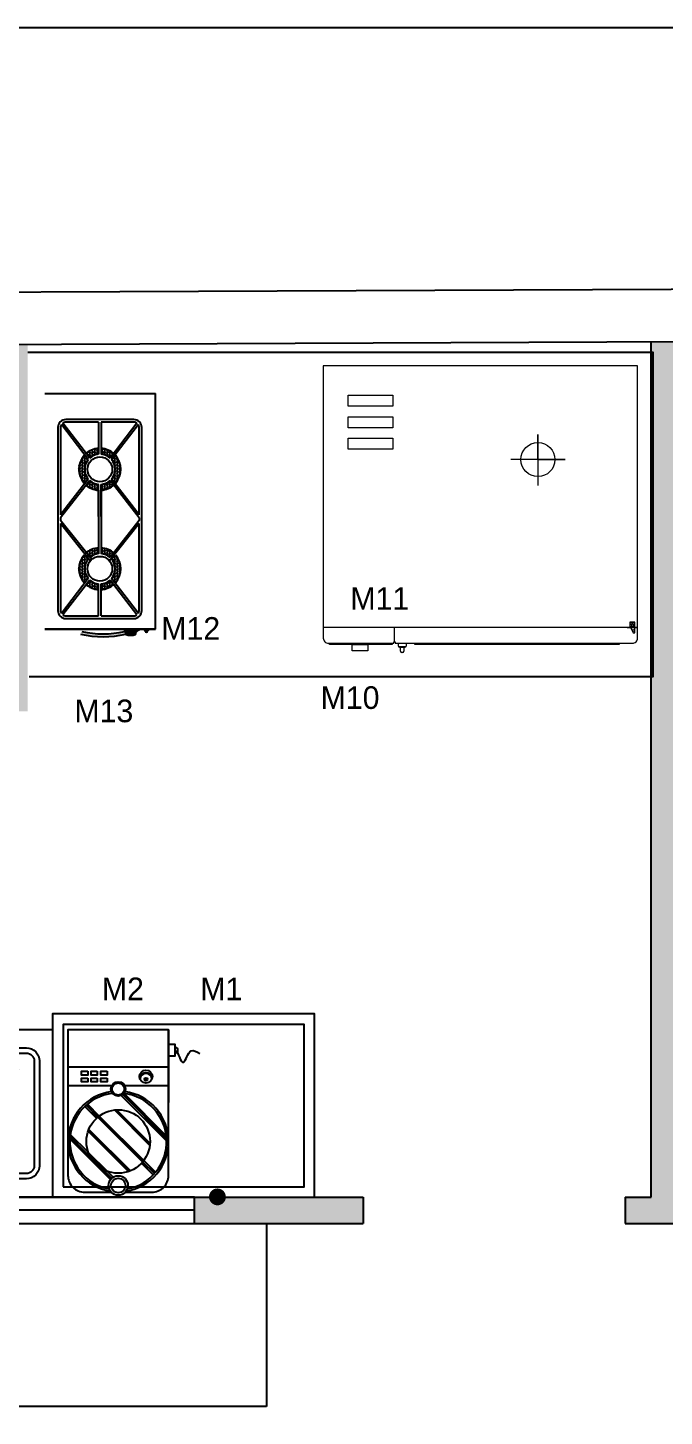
# Model space of a CAD drawing. Header units: millimetres. Extents: x -3164 to 12587, y -18082 to -16228.
# Drawn here: x -2011 to -1768, y -16958 to -16427 of the extents above; entities that cross this region are included whole.
import ezdxf
from ezdxf.enums import TextEntityAlignment as Align

# ---------------------------------------------------------------- set-up
doc = ezdxf.new("R2010")
doc.units = ezdxf.units.MM
doc.layers.add('rmz-elk.', color=40, linetype='Continuous', lineweight=20)
doc.styles.add('TAKSİM', font='GOTHIC.TTF', dxfattribs={"height": 20})
pattern_1 = [(180, (2767.1381, 5097.11667), (-7e-17, -0.549926), [0.3175, -0.635]), (300, (2767.1381, 5097.11667), (0.47624989, 0.274963), [0.3175, -0.635]), (240, (2766.8206, 5097.11667), (0.47624989, -0.274963), [0.3175, -0.635])]
pattern_2 = [(180, (2767.1381, 5059.11667), (-7e-17, -0.549926), [0.3175, -0.635]), (300, (2767.1381, 5059.11667), (0.47624989, 0.274963), [0.3175, -0.635]), (240, (2766.8206, 5059.11667), (0.47624989, -0.274963), [0.3175, -0.635])]

# ---------------------------------------------------------------- blocks, each defined once
blk = doc.blocks.new('Y45Y45Y')
at = {"color": 7, "lineweight": 0}
blk.add_lwpolyline([(-1985.33, -3871.68), (-1894.83, -3871.68, 0.414214), (-1892.83, -3869.68), (-1892.83, -3765.68), (-2012.83, -3765.68), (-2012.83, -3869.68, 0.414214), (-2010.83, -3871.68), (-1985.83, -3871.68)], format="xyb", dxfattribs=at)
for points in [[(-2003.31, -3776.97), (-1986.31, -3776.97), (-1986.31, -3781.17), (-2003.31, -3781.17)], [(-2003.31, -3785.15), (-1986.31, -3785.15), (-1986.31, -3789.35), (-2003.31, -3789.35)], [(-2003.31, -3793.33), (-1986.31, -3793.33), (-1986.31, -3797.53), (-2003.31, -3797.53)], [(-2001.84, -3872.18), (-1995.84, -3872.18), (-1995.84, -3874.56), (-2001.84, -3874.56)], [(-1983.67, -3873.1), (-1981.71, -3873.1), (-1981.71, -3873.29), (-1983.67, -3873.29)]]:
    blk.add_lwpolyline(points, close=True, dxfattribs=at)
for points in [[(-1930.88, -3801.52), (-1930.88, -3791.88), (-1930.88, -3811.46)], [(-1930.73, -3801.52), (-1920.51, -3801.52), (-1941.26, -3801.52)], [(-1892.83, -3865.68), (-2012.83, -3865.68)], [(-1985.58, -3871.18), (-1985.58, -3865.68)], [(-1896.8, -3865.68), (-1896.8, -3865.68), (-1892.83, -3865.68)], [(-1894.51, -3867.68), (-1893.83, -3867.68), (-1893.83, -3863.68), (-1895.83, -3863.68), (-1895.83, -3865.08)], [(-1895.83, -3865.08), (-1894.51, -3867.68)], [(-2010.83, -3871.68), (-1985.83, -3871.68), (-1985.83, -3871.18), (-1985.33, -3871.18), (-1985.33, -3871.68)], [(-1986.51, -3871.68), (-1986.51, -3872.18), (-2010.51, -3872.18), (-2010.51, -3871.68)], [(-1984.17, -3872.85), (-1984.17, -3871.68), (-1981.22, -3871.68), (-1981.22, -3872.85)], [(-1981.47, -3873.1), (-1983.92, -3873.1)], [(-1983.38, -3874.76), (-1983.38, -3873.1), (-1982.01, -3873.1), (-1982.01, -3874.76)], [(-1982.51, -3875.26), (-1982.88, -3875.26)]]:
    blk.add_lwpolyline(points, dxfattribs=at)
at = {"color": 4, "lineweight": 0}
blk.add_lwpolyline([(-1899.83, -3871.68), (-1899.83, -3871.68), (-1899.83, -3872.18), (-1977.83, -3872.18), (-1977.83, -3871.68)], dxfattribs=at)
at = {"color": 7, "lineweight": 0}
for centre, radius in [((-1930.88, -3801.52), 6.5), ((-1895.32, -3864.19), 0.38), ((-1894.81, -3865.08), 0.38), ((-1894.35, -3864.19), 0.38), ((-1894.35, -3866.83), 0.38)]:
    blk.add_circle(centre, radius, dxfattribs=at)
for centre, radius, start, end in [((-1983.92, -3872.85), 0.25, 180, 270), ((-1982.88, -3874.76), 0.5, 180, 270), ((-1982.51, -3874.76), 0.5, 270, 0), ((-1981.47, -3872.85), 0.25, 270, 0)]:
    blk.add_arc(centre, radius, start, end, dxfattribs=at)
blk = doc.blocks.new('A$C60AE6CCA')
at = {"color": 7, "lineweight": 0}
blk.add_blockref('Y45Y45Y', (2012.83, 3875.26), dxfattribs=at)
blk = doc.blocks.new('SDFSDFSDF')
h = blk.add_hatch()
h.set_pattern_fill('NET3', scale=0.3, style=0)
h.paths.add_polyline_path([(1571.32, 2188.7, 1), (1575.32, 2188.7, 1)])
h.paths.add_polyline_path([(1573.87, 2188.7, -1), (1572.76, 2188.7, -1)], flags=16)
h.paths.add_polyline_path([(1573.62, 2188.7, 1), (1573.01, 2188.7, 1)], flags=0)
at = {"color": 7}
for points in [[(1536.32, 2146.7), (1576.32, 2146.7, 0.414214), (1581.32, 2151.7), (1581.32, 2191.7, 0.414214), (1576.32, 2196.7), (1536.32, 2196.7, 0.414214), (1531.32, 2191.7), (1531.32, 2151.7, 0.414214)], [(1536.32, 2148.7), (1576.32, 2148.7, 0.414214), (1579.32, 2151.7), (1579.32, 2191.7, 0.414214), (1576.32, 2194.7), (1536.32, 2194.7, 0.414214), (1533.32, 2191.7), (1533.32, 2151.7, 0.414214)]]:
    blk.add_lwpolyline(points, format="xyb", close=True, dxfattribs=at)
for points in [[(1569.32, 2188.7), (1539.32, 2188.7)], [(1539.32, 2154.7), (1570.49, 2185.87)], [(1573.32, 2184.7), (1573.32, 2154.7)]]:
    blk.add_lwpolyline(points, dxfattribs=at)
for radius in [3, 2.28, 2, 0.553, 0.304]:
    blk.add_circle((1573.32, 2188.7), radius, dxfattribs=at)
blk = doc.blocks.new('5555')
h = blk.add_hatch()
h.set_pattern_fill('HEX', scale=0.1, angle=180, style=0)
h.set_pattern_definition(pattern_1)
h.paths.add_polyline_path([(1492.93, 3755.19), (1494.53, 3753.66, -0.16309), (1497.91, 3755.12), (1497.91, 3757.34, 0.174349)])
h = blk.add_hatch()
h.set_pattern_fill('HEX', scale=0.1, angle=180, style=0)
h.set_pattern_definition(pattern_1)
h.paths.add_polyline_path([(1498.91, 3755.12, -0.16309), (1502.28, 3753.66), (1503.88, 3755.19, 0.174349), (1498.91, 3757.34)])
h = blk.add_hatch()
h.set_pattern_fill('HEX', scale=0.1, angle=180, style=0)
h.set_pattern_definition(pattern_1)
h.paths.add_polyline_path([(1492.36, 3744.12), (1493.95, 3745.65, -0.361583), (1493.95, 3753.06), (1492.36, 3754.59, 0.37286)])
h = blk.add_hatch()
h.set_pattern_fill('HEX', scale=0.1, angle=180, style=0)
h.set_pattern_definition(pattern_1)
h.paths.add_polyline_path([(1502.86, 3745.65), (1504.45, 3744.12, 0.37286), (1504.45, 3754.59), (1502.86, 3753.06, -0.361583)])
h = blk.add_hatch()
h.set_pattern_fill('HEX', scale=0.1, angle=180, style=0)
h.set_pattern_definition(pattern_1)
h.paths.add_polyline_path([(1497.91, 3741.37), (1497.91, 3743.59, -0.16309), (1494.53, 3745.05), (1492.93, 3743.52, 0.174349)])
h = blk.add_hatch()
h.set_pattern_fill('HEX', scale=0.1, angle=180, style=0)
h.set_pattern_definition(pattern_1)
h.paths.add_polyline_path([(1498.91, 3741.37, 0.174349), (1503.88, 3743.52), (1502.28, 3745.05, -0.16309), (1498.91, 3743.59)])
h = blk.add_hatch()
h.set_pattern_fill('HEX', scale=0.1, angle=180, style=0)
h.set_pattern_definition(pattern_2)
h.paths.add_polyline_path([(1492.93, 3717.19), (1494.53, 3715.66, -0.16309), (1497.91, 3717.12), (1497.91, 3719.34, 0.174349)])
h = blk.add_hatch()
h.set_pattern_fill('HEX', scale=0.1, angle=180, style=0)
h.set_pattern_definition(pattern_2)
h.paths.add_polyline_path([(1498.91, 3717.12, -0.16309), (1502.28, 3715.66), (1503.88, 3717.19, 0.174349), (1498.91, 3719.34)])
h = blk.add_hatch()
h.set_pattern_fill('HEX', scale=0.1, angle=180, style=0)
h.set_pattern_definition(pattern_2)
h.paths.add_polyline_path([(1492.36, 3706.12), (1493.95, 3707.65, -0.361583), (1493.95, 3715.06), (1492.36, 3716.59, 0.37286)])
h = blk.add_hatch()
h.set_pattern_fill('HEX', scale=0.1, angle=180, style=0)
h.set_pattern_definition(pattern_2)
h.paths.add_polyline_path([(1502.86, 3707.65), (1504.45, 3706.12, 0.37286), (1504.45, 3716.59), (1502.86, 3715.06, -0.361583)])
h = blk.add_hatch()
h.set_pattern_fill('HEX', scale=0.1, angle=180, style=0)
h.set_pattern_definition(pattern_2)
h.paths.add_polyline_path([(1497.91, 3703.37), (1497.91, 3705.59, -0.16309), (1494.53, 3707.05), (1492.93, 3705.52, 0.174349)])
h = blk.add_hatch()
h.set_pattern_fill('HEX', scale=0.1, angle=180, style=0)
h.set_pattern_definition(pattern_2)
h.paths.add_polyline_path([(1498.91, 3703.37, 0.174349), (1503.88, 3705.52), (1502.28, 3707.05, -0.16309), (1498.91, 3705.59)])
at = {"color": 7}
blk.add_lwpolyline([(1511.41, 3768.35), (1485.41, 3768.35, 0.414214), (1482.41, 3765.35), (1482.41, 3695.35, 0.414214), (1485.41, 3692.35), (1511.41, 3692.35, 0.414214), (1514.41, 3695.35), (1514.41, 3765.35, 0.414214)], format="xyb", close=True, dxfattribs=at)
for points in [[(1483.71, 3766.41, 0.139987), (1483.41, 3765.35), (1483.41, 3732.01)], [(1497.91, 3767.35), (1485.41, 3767.35, 0.149996), (1484.28, 3767.01)], [(1512.53, 3767.01, 0.149996), (1511.41, 3767.35), (1498.91, 3767.35)], [(1513.41, 3732.01), (1513.41, 3765.35, 0.139987), (1513.1, 3766.41, 0.139987)], [(1483.41, 3728.7), (1483.41, 3695.35, 0.139987), (1483.71, 3694.3)], [(1513.1, 3694.3, 0.139987), (1513.41, 3695.35), (1513.41, 3728.7)], [(1484.28, 3693.7, 0.149996), (1485.41, 3693.35), (1497.91, 3693.35)], [(1498.91, 3693.35), (1511.41, 3693.35, 0.149996), (1512.53, 3693.7, 0.149996)]]:
    blk.add_lwpolyline(points, format="xyb", dxfattribs=at)
for points in [[(1483.71, 3766.41), (1493.95, 3753.06)], [(1484.28, 3767.01), (1494.53, 3753.66)], [(1497.91, 3767.35), (1497.91, 3755.12)], [(1498.91, 3767.35), (1498.91, 3755.12)], [(1502.28, 3753.66), (1512.53, 3767.01)], [(1502.86, 3753.06), (1513.1, 3766.41)], [(1483.41, 3732.01), (1494.71, 3746.38)], [(1483.41, 3730.85), (1494.53, 3745.05)], [(1501.52, 3745.78), (1513.41, 3730.85)], [(1502.1, 3746.38), (1513.41, 3732.01)], [(1497.91, 3719.34), (1497.91, 3743.59)], [(1498.91, 3719.34), (1498.91, 3743.59)], [(1483.41, 3729.85), (1483.41, 3730.85)], [(1483.41, 3729.85), (1494.53, 3715.66)], [(1497.91, 3729.35), (1497.91, 3717.12)], [(1498.91, 3729.35), (1498.91, 3717.12)], [(1502.28, 3715.66), (1513.41, 3729.85)], [(1513.41, 3729.85), (1513.41, 3730.85)], [(1483.41, 3728.7), (1493.95, 3715.06)], [(1502.86, 3715.06), (1513.41, 3728.7)], [(1483.71, 3694.3), (1493.95, 3707.65)], [(1502.86, 3707.65), (1513.1, 3694.3)], [(1484.28, 3693.7), (1494.53, 3707.05)], [(1497.91, 3693.35), (1497.91, 3705.59)], [(1498.91, 3693.35), (1498.91, 3705.59)], [(1502.28, 3707.05), (1512.53, 3693.7)]]:
    blk.add_lwpolyline(points, dxfattribs=at)
for centre in [(1498.41, 3749.35), (1498.41, 3711.35)]:
    blk.add_circle(centre, 4.74, dxfattribs=at)
for centre, radius, start, end in [((1498.41, 3749.35), 8, 93.5833, 133.1435), ((1498.41, 3749.35), 8, 46.8565, 86.4167), ((1498.41, 3749.35), 8, 139.1031, 220.8969), ((1498.41, 3749.35), 5.79, 140.2417, 219.7583), ((1498.41, 3749.35), 5.79, 94.9536, 132.0049), ((1498.41, 3749.35), 5.79, 47.9951, 85.0464), ((1498.41, 3749.35), 5.79, 320.2417, 39.7583), ((1498.41, 3749.35), 8, 319.1031, 40.8969), ((1498.41, 3749.35), 5.79, 227.9951, 265.0464), ((1498.41, 3749.35), 5.79, 274.9536, 312.0049), ((1498.41, 3749.35), 8, 226.8565, 266.4167), ((1498.41, 3749.35), 8, 273.5833, 313.1435), ((1498.41, 3711.35), 8, 93.5833, 133.5232), ((1498.41, 3711.35), 8, 93.5833, 133.1435), ((1498.41, 3711.35), 8, 46.4768, 86.4167), ((1498.41, 3711.35), 8, 46.8565, 86.4167), ((1498.41, 3711.35), 8, 139.1031, 220.8969), ((1498.41, 3711.35), 8, 139.5031, 220.4849), ((1498.41, 3711.35), 5.79, 140.2417, 219.7583), ((1498.41, 3711.35), 5.79, 94.9536, 132.0049), ((1498.41, 3711.35), 5.79, 47.9951, 85.0464), ((1498.41, 3711.35), 5.79, 320.2417, 39.7583), ((1498.41, 3711.35), 8, 319.1031, 40.8969), ((1498.41, 3711.35), 8, 319.5151, 40.4969), ((1498.41, 3711.35), 8, 226.4434, 266.4167), ((1498.41, 3711.35), 8, 226.8565, 266.4167), ((1498.41, 3711.35), 5.79, 227.9951, 265.0464), ((1498.41, 3711.35), 5.79, 274.9536, 312.0049), ((1498.41, 3711.35), 8, 273.5833, 313.5566), ((1498.41, 3711.35), 8, 273.5833, 313.1435)]:
    blk.add_arc(centre, radius, start, end, dxfattribs=at)
blk = doc.blocks.new('rrrrrr')
h = blk.add_hatch()
h.set_pattern_fill('JIS_RC_10', scale=1.28, style=0)
h.set_pattern_definition([(45, (-974.141, -648.417), (-9.050967, 9.050967), []), (45, (-973.213, -648.417), (-9.050967, 9.050967), []), (45, (-972.285, -648.417), (-9.050967, 9.050967), [])])
h.paths.add_polyline_path([(3912.43, 2326.49, -0.230702), (3913.49, 2324.32, -0.230702), (3912.43, 2322.15, 0.857454), (3948.93, 2320.85, -0.526882), (3943.88, 2324.32, -0.526882), (3948.93, 2327.78, 0.857454)])
h.paths.add_polyline_path([(3942.93, 2324.32, -1), (3918.64, 2324.32, -1)], flags=16)
h = blk.add_hatch()
h.set_pattern_fill('JIS_RC_10', scale=0.64, style=0)
h.set_pattern_definition([(45, (-974.141, -648.4174), (-4.5254834, 4.5254834), []), (45, (-973.677, -648.4174), (-4.5254834, 4.5254834), []), (45, (-973.213, -648.4174), (-4.5254834, 4.5254834), [])])
h.paths.add_polyline_path([(3918.64, 2324.32, 1), (3942.93, 2324.32, 1)])
at = {"color": 7}
for points in [[(3893.77, 2343.52), (3898.03, 2343.52), (3898.03, 2346.05), (3893.77, 2346.05)], [(3915.89, 2343.52), (3888.07, 2343.52), (3888.07, 2343.52), (3915.89, 2343.52)], [(3903.98, 2320.12), (3905.48, 2320.12), (3905.48, 2317.74), (3903.98, 2317.74)], [(3906.55, 2320.12), (3908.05, 2320.12), (3908.05, 2317.74), (3906.55, 2317.74)], [(3903.98, 2316.34), (3905.48, 2316.34), (3905.48, 2313.96), (3903.98, 2313.96)], [(3903.98, 2312.68), (3905.48, 2312.68), (3905.48, 2310.3), (3903.98, 2310.3)], [(3906.55, 2316.34), (3908.05, 2316.34), (3908.05, 2313.96), (3906.55, 2313.96)], [(3906.55, 2312.68), (3908.05, 2312.68), (3908.05, 2310.3), (3906.55, 2310.3)]]:
    blk.add_lwpolyline(points, close=True, dxfattribs=at)
for points in [[(3943.75, 2343.52), (3888.07, 2343.52), (3888.07, 2305.12), (3943.75, 2305.12)], [(3902.3, 2305.12), (3902.3, 2343.52)], [(3950.15, 2327.01), (3950.15, 2337.12)], [(3950.15, 2311.52), (3950.15, 2321.63)]]:
    blk.add_lwpolyline(points, dxfattribs=at)
for points in [[(3950.15, 2327.01), (3950.15, 2337.12, 0.414214), (3943.75, 2343.52), (3909.49, 2343.52), (3909.49, 2326.78)], [(3909.49, 2321.86), (3909.49, 2305.12), (3943.75, 2305.12, 0.414214), (3950.15, 2311.52), (3950.15, 2321.63)]]:
    blk.add_lwpolyline(points, format="xyb", dxfattribs=at)
for centre, radius in [((3906.02, 2334.92), 2.49), ((3906.99, 2334.92), 0.574), ((3906.99, 2334.92), 0.419), ((3930.78, 2324.32), 12.14), ((3910.73, 2324.32), 2.76), ((3910.73, 2324.32), 2.32), ((3947.59, 2324.32), 3.72), ((3947.59, 2324.32), 2.76)]:
    blk.add_circle(centre, radius, dxfattribs=at)
for centre, radius, start, end in [((3895.9, 2346.05), 1.05, 0, 180), ((3930.78, 2324.32), 19.2, 9.0853, 172.3387), ((3930.78, 2324.32), 18.48, 10.8088, 173.2551), ((3907.04, 2334.92), 2.49, 101.8324, 258.1676), ((3907.04, 2334.92), 2.29, 90.8855, 269.1145), ((3930.78, 2324.32), 19.2, 187.6613, 350.9147), ((3930.78, 2324.32), 18.48, 186.7449, 349.1912)]:
    blk.add_arc(centre, radius, start, end, dxfattribs=at)
blk.add_spline([(3895.91, 2346.55), (3900.5, 2349.36), (3896.18, 2352.13), (3897.18, 2355.52)], degree=3, dxfattribs=at)
blk = doc.blocks.new('SEBZE PARÇALAMA SET ÜSTÜ')
at = {"color": 7}
blk.add_blockref('rrrrrr', (-3888.07, -2305.12), dxfattribs=at)

msp = doc.modelspace()

# ---------------------------------------------------------------- hatches: boundary and pattern name
h = msp.add_hatch(color=256)
h.dxf.hatch_style = 1
h.paths.add_polyline_path([(-1772.47, -16873.85), (-1782.47, -16873.85), (-1782.47, -16883.85), (-1772.47, -16883.85), (-1762.47, -16883.85), (-1692.47, -16883.85), (-1692.47, -16873.85), (-1762.47, -16873.85), (-1762.47, -16748.85), (-1661.54, -16748.85), (-1661.54, -16699.21), (-1671.54, -16699.21), (-1671.54, -16738.85), (-1762.47, -16738.85), (-1762.47, -16547.11), (-1772.47, -16547.16)])
h.paths.add_polyline_path([(-1946.85, -16883.85), (-1882.47, -16883.85), (-1882.47, -16873.85), (-1946.85, -16873.85)])
h.paths.add_polyline_path([(-2024.54, -16688.21), (-2010.54, -16688.21), (-2010.54, -16548.17), (-2024.54, -16548.23)])
h.paths.add_polyline_path([(-2382.47, -16933.85), (-2457.47, -16933.85), (-2457.47, -16943.85), (-2372.47, -16943.85), (-2372.47, -16883.85), (-2246.85, -16883.85), (-2246.85, -16873.85), (-2372.47, -16873.85), (-2372.47, -16549.7), (-2382.47, -16549.75)])
h.paths.add_polyline_path([(-2569.47, -16976.69), (-2569.47, -17051.82), (-2559.47, -17051.82), (-2559.47, -16969), (-2552.79, -16943.85), (-2547.79, -16943.85), (-2547.79, -16933.85), (-2560.48, -16933.85), (-2569.14, -16966.43), (-2773.21, -16912.18), (-2775.78, -16921.85)])
h.paths.add_polyline_path([(-2645.96, -17266), (-2699.17, -17476.29), (-2689.47, -17478.75), (-2649.38, -17320.28), (-2623.2, -17326.9), (-2620.75, -17317.21), (-2646.92, -17310.59), (-2636.26, -17268.46), (-2609.28, -17161.82), (-2559.47, -17161.82), (-2559.47, -17151.82), (-2559.47, -17141.82), (-2569.47, -17141.82), (-2569.47, -17151.82), (-2617.07, -17151.82)])
h.paths.add_polyline_path([(-2451.61, -17370.32), (-2490.49, -17523.98), (-2489.59, -17523.98), (-2489.59, -17534.98), (-2493.27, -17534.98), (-2499.45, -17559.39), (-2489.76, -17561.85), (-2439.46, -17363.08), (-2465.64, -17356.46), (-2468.09, -17366.15)])
h.paths.add_polyline_path([(-2804.44, -17460.21), (-2801.99, -17450.51), (-2903.03, -17425.22), (-2905.48, -17434.92)])
h.paths.add_polyline_path([(-2726.83, -17479.63), (-2717.13, -17482.06), (-2714.68, -17472.37), (-2724.38, -17469.94)])
for points in [[(-1973.08, -16658.73, -0.155364), (-1973.26, -16658.15), (-1973.26, -16658.13), (-1973.65, -16657.77, -0.111887), (-1989.87, -16657.77), (-1990.26, -16658.13), (-1990.26, -16658.15, -0.155364), (-1990.45, -16658.73, 0.120036)], [(-1971.76, -16657.31), (-1971.85, -16657.31, -0.009581), (-1973.22, -16657.67), (-1971.76, -16657.67)], [(-1967.26, -16656.79), (-1968.76, -16656.79), (-1968.76, -16657.31), (-1970.76, -16657.31), (-1970.76, -16657.67), (-1969.51, -16657.67, 0.016431)]]:
    msp.add_hatch(color=7).paths.add_polyline_path(points)
at = {"layer": 'rmz-elk.'}
msp.add_hatch(color=256, dxfattribs=at).paths.add_polyline_path([(-1938.12, -16870.51, 1), (-1938.12, -16876.95, 1)])

# ---------------------------------------------------------------- linework, layer by layer
for p, q in [((-1772.47, -16873.85), (-1772.47, -16547.16)), ((-2004.04, -16566.79), (-1961.76, -16566.79)), ((-2372.47, -16873.85), (-1882.47, -16873.85)), ((-1882.47, -16873.85), (-1882.47, -16883.85)), ((-1782.47, -16873.85), (-1772.47, -16873.85)), ((-1782.47, -16873.85), (-1782.47, -16883.85)), ((-2372.47, -16883.85), (-1882.47, -16883.85)), ((-1782.47, -16883.85), (-1772.47, -16883.85)), ((-1772.47, -16883.85), (-1762.47, -16883.85))]:
    msp.add_line(p, q)
at = {"color": 7}
for p, q in [((-1961.76, -16656.79), (-1961.76, -16566.79)), ((-2004.04, -16656.79), (-1961.76, -16656.79)), ((-1961.76, -16656.79), (-2004.04, -16656.79))]:
    msp.add_line(p, q, dxfattribs=at)
at = {"color": 5}
msp.add_line((-1946.85, -16878.85), (-2246.85, -16878.85), dxfattribs=at)
for points in [[(-3163.91, -17682.14), (-1070.49, -17682.14), (-1070.49, -16427.11), (-3163.91, -16427.11)], [(-2001.04, -16873.85), (-2061.04, -16873.85), (-2061.04, -16809.77), (-2001.04, -16809.77)], [(-1919.34, -16953.85), (-2069.34, -16953.85), (-2069.34, -16883.85), (-1919.34, -16883.85)]]:
    msp.add_lwpolyline(points, close=True)
for points in [[(-2512.16, -17691.15), (-1170.94, -17758.97), (45.6, -17723.82), (60.45, -16543.63), (-659.29, -16520.21), (-1313.66, -16525.21), (-2697.41, -16531.08), (-2984.9, -17667.24), (-2964.53, -17668.27)], [(-2511.15, -17671.17), (-1170.72, -17738.95), (25.84, -17704.38), (40.21, -16562.99), (-659.54, -16540.21), (-1313.54, -16545.21), (-2681.82, -16551.02), (-2773.21, -16912.18)], [(-1772.47, -16873.85), (-1772.47, -16738.85)]]:
    msp.add_lwpolyline(points)
at = {"color": 1}
msp.add_lwpolyline([(-2010.53, -16551.02), (-1771.88, -16551.02), (-1771.88, -16675.02), (-2010, -16675.02)], dxfattribs=at)
at = {"color": 7}
for points in [[(-1973.76, -16657.31), (-1968.76, -16657.31), (-1968.76, -16656.79), (-1973.76, -16656.79)], [(-1964.37, -16656.79), (-1966.14, -16656.79), (-1966.14, -16657.06), (-1964.37, -16657.06)]]:
    msp.add_lwpolyline(points, close=True, dxfattribs=at)
msp.add_lwpolyline([(-1973.76, -16657.67), (-1973.26, -16658.13), (-1973.26, -16658.15, 0.414214), (-1972.26, -16659.15), (-1970.26, -16659.15, 0.414214), (-1969.26, -16658.15), (-1969.26, -16658.13), (-1968.76, -16657.67)], format="xyb", dxfattribs=at)
for points in [[(-1973.76, -16657.67), (-1971.76, -16657.67)], [(-1973.12, -16657.92), (-1969.4, -16657.92)], [(-1973.01, -16658.16), (-1969.51, -16658.16)], [(-1972.97, -16658.39), (-1969.55, -16658.39)], [(-1972.85, -16658.62), (-1969.68, -16658.62)], [(-1972.5, -16658.87), (-1970.03, -16658.87)], [(-1971.76, -16657.31), (-1971.76, -16657.67)], [(-1970.76, -16657.31), (-1970.76, -16657.67)], [(-1970.76, -16657.67), (-1968.76, -16657.67)], [(-1965.38, -16657.37), (-1965.72, -16657.37), (-1965.72, -16657.86)], [(-1965.69, -16657.17), (-1965.69, -16657.06), (-1964.83, -16657.06), (-1964.83, -16657.17), (-1965.14, -16657.17)], [(-1965.38, -16657.17), (-1965.69, -16657.17)], [(-1965.14, -16657.06), (-1965.38, -16657.06)], [(-1965.38, -16657.17), (-1965.38, -16657.37)], [(-1965.14, -16657.37), (-1965.14, -16657.17)], [(-1964.79, -16657.86), (-1964.79, -16657.37), (-1965.14, -16657.37)]]:
    msp.add_lwpolyline(points, dxfattribs=at)
at = {"color": 1}
for points in [[(-2001.04, -16873.85), (-1901.04, -16873.85), (-1901.04, -16803.85), (-2001.04, -16803.85)], [(-1997.04, -16869.85), (-1905.04, -16869.85), (-1905.04, -16807.85), (-1997.04, -16807.85)]]:
    msp.add_lwpolyline(points, close=True, dxfattribs=at)
at = {"color": 5}
msp.add_lwpolyline([(-1946.85, -16873.85), (-2246.85, -16873.85), (-2246.85, -16883.85), (-1946.85, -16883.85)], close=True, dxfattribs=at)
at = {"color": 7}
for centre, radius, start, end in [((-1981.76, -16623.08), 36.69, 256.3104, 283.6896), ((-1981.76, -16621.98), 36.69, 257.2318, 282.7682), ((-1981.76, -16621.98), 36.69, 283.4702, 285.6659), ((-1981.76, -16623.08), 36.69, 289.5105, 293.2758), ((-1965.26, -16657.1), 0.893, 238.5583, 301.4417)]:
    msp.add_arc(centre, radius, start, end, dxfattribs=at)

# ---------------------------------------------------------------- block references
msp.add_blockref('A$C60AE6CCA', (-1897.71, -16665.81))
at = {"color": 7, "rotation": 180}
msp.add_blockref('5555', (-484.6, -12884.43), dxfattribs=at)
at = {"rotation": 270}
msp.add_blockref('SEBZE PARÇALAMA SET ÜSTÜ', (-1995.2, -16809.85), dxfattribs=at)
at = {"color": 7, "xscale": -1, "rotation": 90}
msp.add_blockref('SDFSDFSDF', (140.65, -15285.49), dxfattribs=at)

# ---------------------------------------------------------------- texts
at = {"style": 'TAKSİM'}
for s, p in [('M11', (-1876.14, -16649.45)), ('M12', (-1948.32, -16660.9)), ('M10', (-1887.48, -16687.32)), ('M13', (-1981.49, -16692.4)), ('M2', (-1974.22, -16798.58)), ('M1', (-1936.64, -16798.58))]:
    msp.add_text(s, height=8.64, dxfattribs=at).set_placement(p, align=Align.CENTER)

doc.saveas('drawing.dxf')
